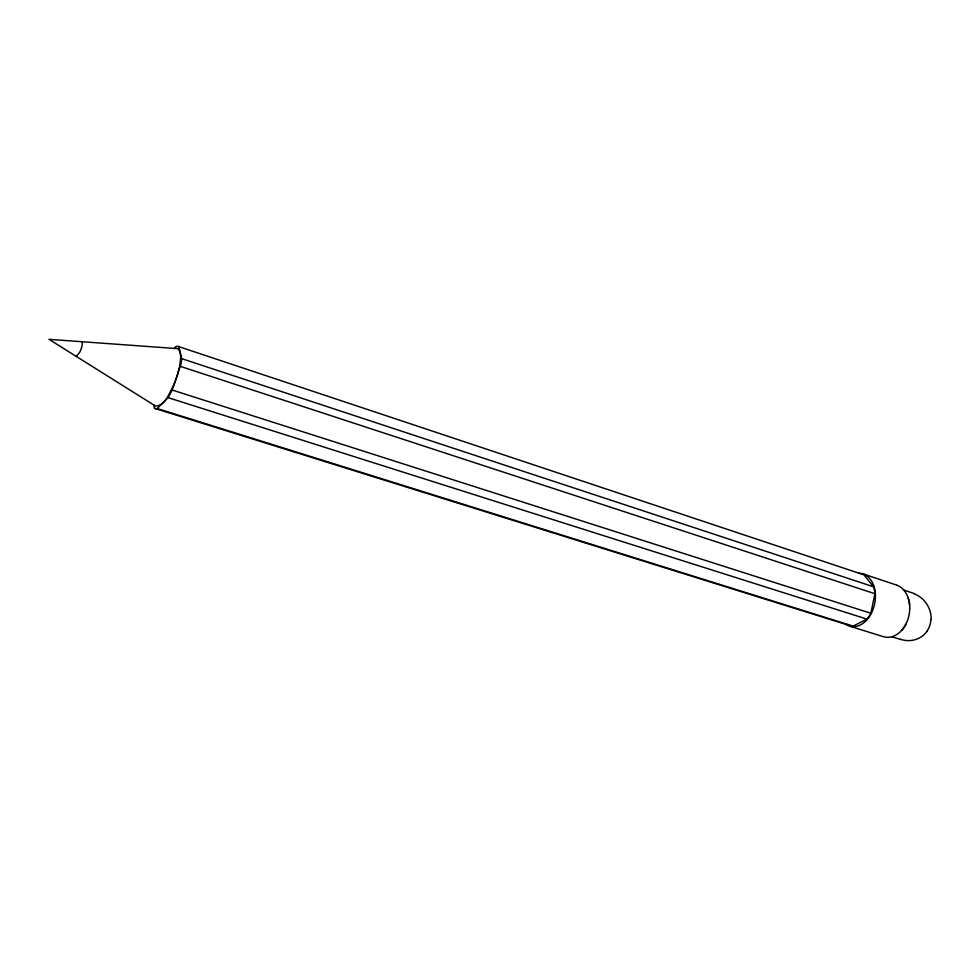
<?xml version="1.0" encoding="UTF-8"?>
<svg xmlns="http://www.w3.org/2000/svg" width="980" height="980" viewBox="0 0 980 980"><rect width="100%" height="100%" fill="white"/><g stroke="black" fill="none" stroke-linecap="round" stroke-linejoin="round"><path stroke-width="1.47" d="M930.963 619.446L930.865 620.597A24.439 22.736 55.3 0 1 927.068 631.022M153.774 404.973L154.375 408.121A3.124 2.952 -14.7 0 0 155.22 408.538L849.697 625.546A13.242 12.434 55.2 0 0 853.139 626.122L866.933 619.103A33.785 31.764 54.1 0 0 870.853 613.272L874.92 593.721A29.853 28.04 53.9 0 0 873.658 586.824M155.208 408.562A3.577 3.393 -14.7 0 0 157.217 408.525L168.033 397.635A73.941 69.372 -14.4 0 0 169.111 395.871L172.235 390.04L180.896 364.364A65.538 61.532 -13.4 0 0 181.692 358.643M81.548 347.777L82.43 343.404L81.744 341.702M174.305 348.39L176.008 346.614M76.305 356.353L79.625 352.445A32.083 29.841 -15.1 0 0 81.536 347.777M845.948 624.37A13.598 12.752 55.2 0 0 849.562 626.134C859.852 629.062 868.893 619.875 872.396 611.055A40.376 37.987 53.8 0 0 875.116 601.022C876.512 590.977 873.658 577.931 863.172 573.937A13.585 12.74 53.4 0 0 859.178 573.263M891.923 636.767L900.596 639.487M157.229 408.538L853.139 626.122M849.562 626.134L883.335 636.669C892.437 639.548 901.441 632.798 905.459 624.971A37.35 34.937 54.7 0 0 909.734 608.176M168.033 397.635L866.933 619.103M172.235 390.04L870.865 613.272M180.492 366.41L874.92 593.721M863.172 573.937L896.516 585.06M903.499 589.948L913.777 593.402M896.982 585.219C905.937 588.662 909.857 599.001 909.746 607.98M927.19 631.108A25.995 24.194 55.2 0 1 900.645 639.327M176.02 346.638A3.773 3.565 -10.3 0 1 178.482 346.467M908.276 598.241A29.302 27.379 54.7 0 1 909.611 605.089M905.741 624.419A32.818 30.686 54.8 0 1 901.857 630.177M913.715 593.611A25.345 23.594 55.3 0 1 931.147 619.385M180.724 357.026L179.855 365.369L177.307 375.413A108.89 101.638 -14.7 0 1 173.595 385.299C169.344 392.551 165.375 406.259 155.379 405.977L49 339.325L177.196 348.623A2.756 2.609 -10.4 0 1 178.029 348.905L180.063 351.747L180.724 357.026M873.645 586.824L181.68 358.643L178.936 346.724A3.001 2.842 -10.3 0 0 178.47 346.516L863.907 574.844L873.645 586.824"/></g></svg>
